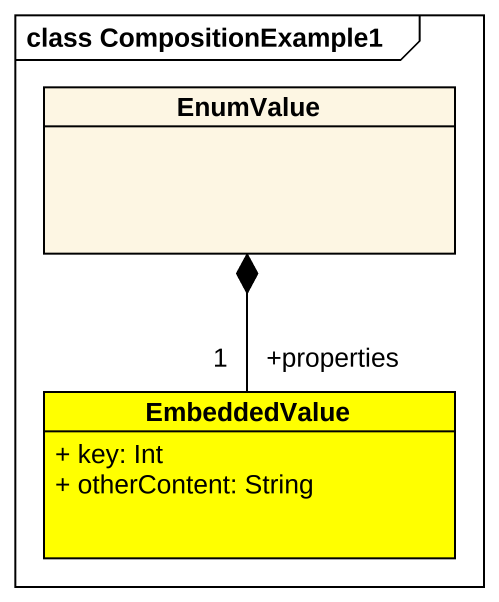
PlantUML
@startuml
mainframe class CompositionExample1
hide circle
hide empty members
skinparam classAttributeIconSize 0
class EnumValue
class EmbeddedValue #FFFF00 {
  + key: Int
  + otherContent: String
}
EmbeddedValue "+properties\n1" -up-* EnumValue
@enduml
